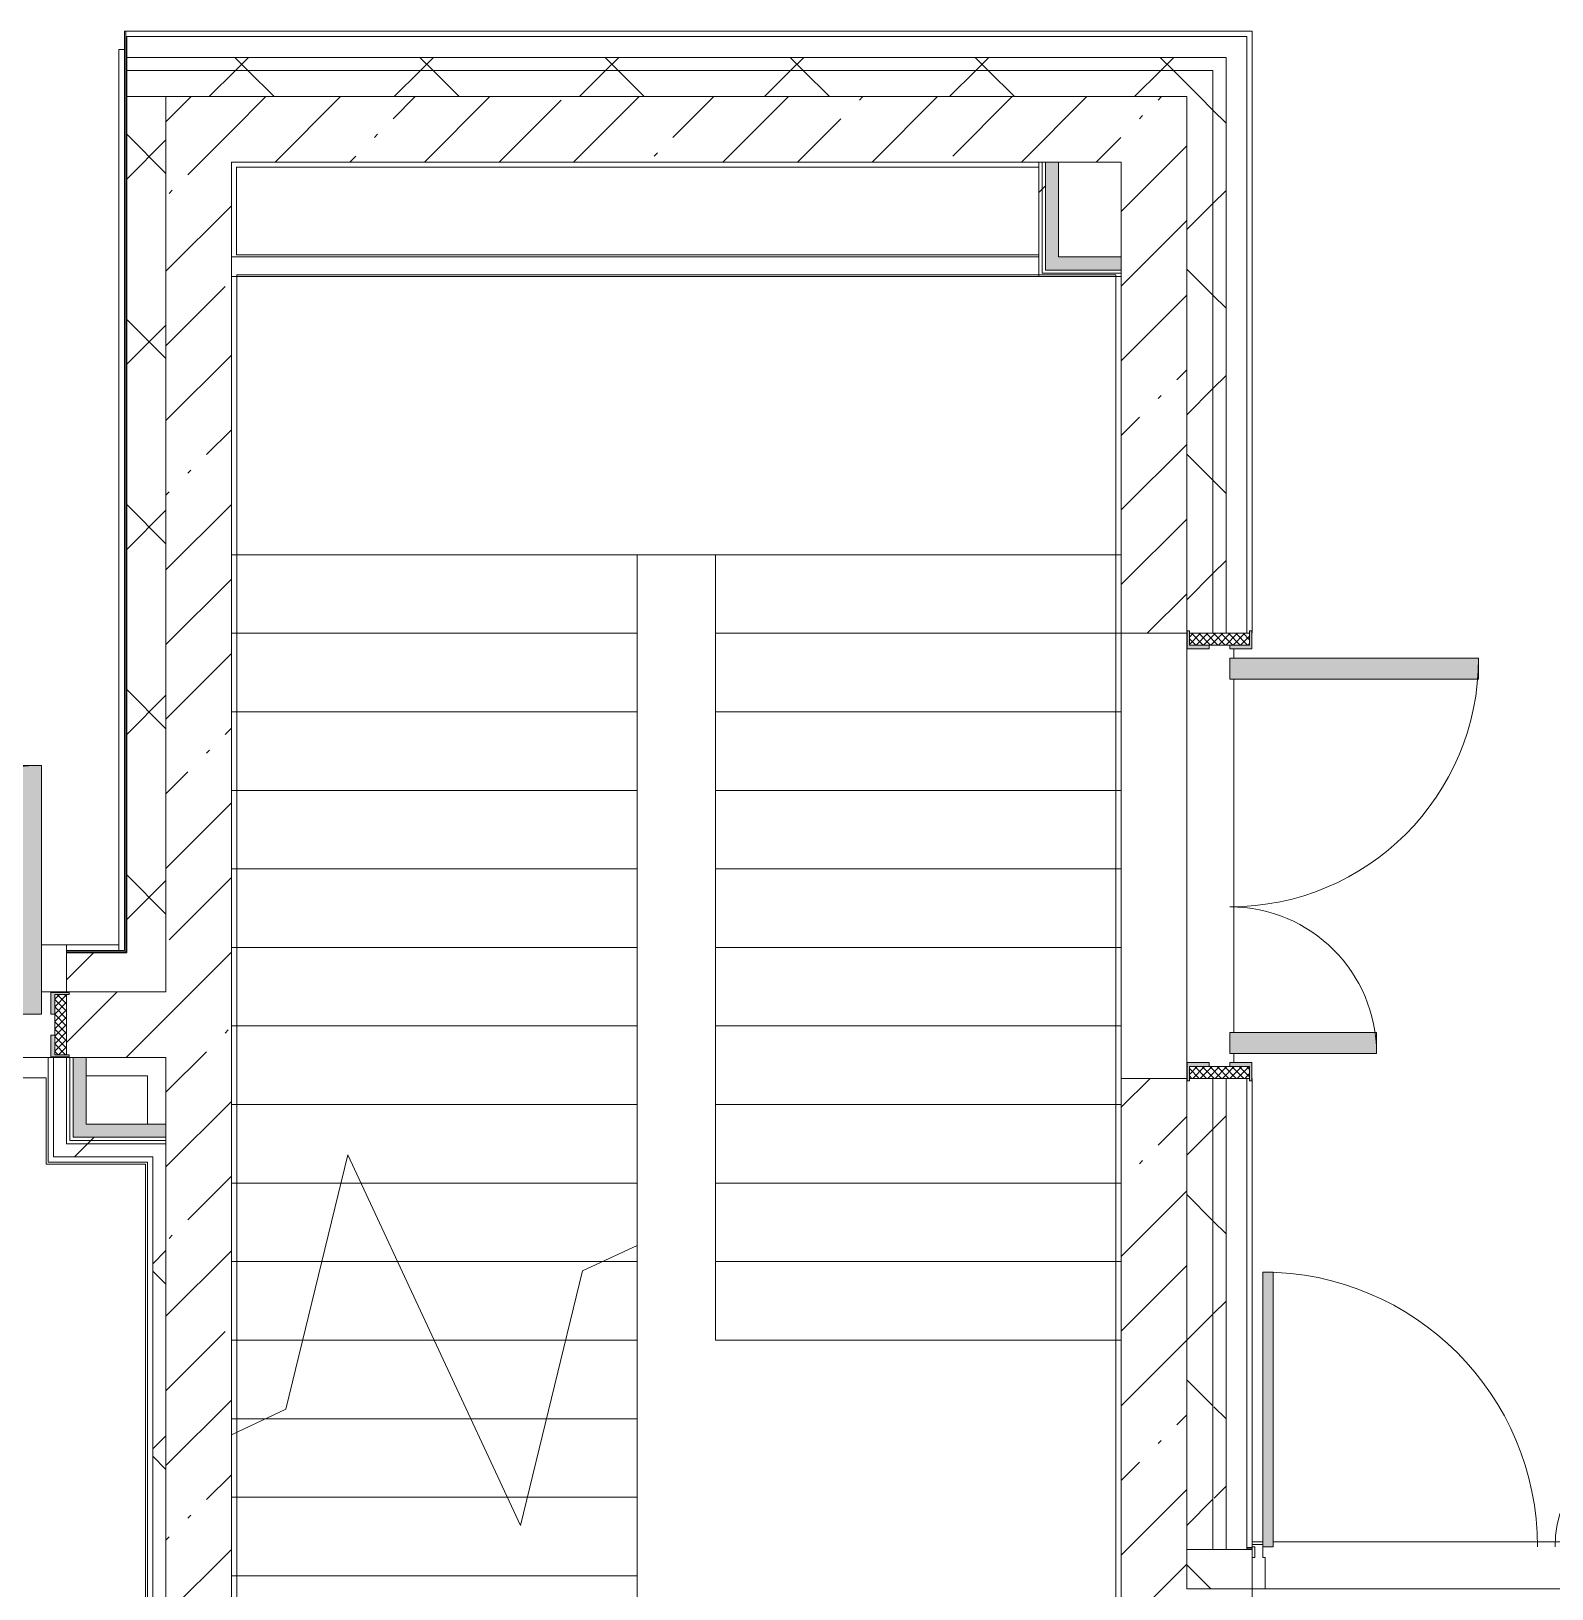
# Model space of a CAD drawing. Header units: millimetres. Extents: x -4029 to 232974, y -8553 to 104777.
# Drawn here: x 159731 to 165541, y 21400 to 27350 of the extents above; entities that cross this region are included whole.
import ezdxf

# ---------------------------------------------------------------- set-up
doc = ezdxf.new("R2010")
doc.units = ezdxf.units.MM
for name, color, linetype, lineweight in [('A-AREA-BNDY-1', 7, 'Continuous', 5), ('A-GLAZ-CWMG-2', 7, 'Continuous', 5), ('A-WALL', 7, 'Continuous', 9), ('A-WALL-4', 7, 'Continuous', 5), ('I-WALL-6', 7, 'Continuous', 5), ('S-STRS-2', 7, 'Continuous', 5), ('S-STRS-MBND-2', 7, 'Continuous', 5)]:
    doc.layers.add(name, color=color, linetype=linetype, lineweight=lineweight)
for name, color, linetype, lineweight, true_color in [('A-DOOR-3', 7, 'Continuous', 5, 0xaaaaaa), ('A-DOOR-4', 7, 'Continuous', 5, 0xe2e2e2), ('A-DOOR-FRAM-4', 7, 'Continuous', 5, 0xaaaaaa), ('A-FLOR-2', 7, 'Continuous', 5, 0xaaaaaa), ('I-WALL-5', 7, 'Continuous', 9, 0xe7e7e7)]:
    doc.layers.add(name, color=color, linetype=linetype, lineweight=lineweight, true_color=true_color)
pattern_1 = [(45, (71086.4, 0), (-285.1231, 285.1231), []), (45, (71371.53, 0), (-285.1231, 285.1231), [504.031, -100.806, 16.764, -84.042])]
pattern_2 = [(45, (71086.4, 0), (-353.5534, 353.5534), []), (135, (71086.4, 0), (-353.5534, -353.5534), [])]
pattern_3 = [(135, (1471.41, 189.685), (-14.14214, -14.14214), []), (225, (1471.41, 189.685), (14.14214, -14.14214), [])]
pattern_4 = [(45, (-651.384, 189.685), (-14.1421, 14.1421), []), (135, (-651.384, 189.685), (-14.1421, -14.1421), [])]
pattern_5 = [(45, (71086.4, 0), (-530.33, 530.33), []), (135, (71086.4, 0), (-530.33, -530.33), [])]

# ---------------------------------------------------------------- blocks, each defined once
blk = doc.blocks.new('110_Дверь_СКБ_2Ст_Внутренняя - ДН-7д_л__ ДОО_Дв_1450x2100h_Загрузочная_ Помещение холодильных камер-21737406-1_2_1_птичка')
at = {"layer": 'A-DOOR-3'}
h = blk.add_hatch(dxfattribs=at)
h.set_pattern_fill('FP_143', color=256, style=0, pattern_type=2)
h.set_pattern_definition(pattern_3)
h.paths.add_polyline_path([(862.5, -115), (862.5, 115), (817.5, 115), (817.5, -115)])
at = {"layer": 'A-DOOR-4'}
for points in [[(687.5, 40), (767.5, 40), (767.5, 990), (687.5, 990), (687.5, 92.1)], [(-742.5, 40), (-662.5, 40), (-662.5, 600), (-742.5, 600), (-742.5, 125)]]:
    blk.add_hatch(color=256, dxfattribs=at).paths.add_polyline_path(points)
h = blk.add_hatch(color=256, dxfattribs=at)
h.paths.add_polyline_path([(817.5, 40), (817.5, 115), (872.5, 115), (872.5, 123), (802.5, 123), (802.5, 40), (814.2, 40)])
h.paths.add_polyline_path([(-777.5, 40), (-777.5, 123), (-847.5, 123), (-844.3, 115), (-792.5, 115), (-792.5, 40)])
h = blk.add_hatch(color=256, dxfattribs=at)
h.paths.add_polyline_path([(872.5, -123), (872.5, -115), (817.5, -115), (812.5, -40), (802.5, -40), (802.5, -123), (862.5, -123)])
h.paths.add_polyline_path([(-847.5, -123), (-777.5, -123), (-777.5, -40), (-792.5, -40), (-792.5, -115), (-847.5, -115), (-847.5, -121)])
at = {"layer": 'A-DOOR-FRAM-4'}
h = blk.add_hatch(dxfattribs=at)
h.set_pattern_fill('FP_144', color=256, style=0, pattern_type=2)
h.set_pattern_definition(pattern_4)
h.paths.add_polyline_path([(-792.5, -115), (-792.5, 115), (-837.5, 115), (-837.5, -115)])
at = {"layer": 'A-DOOR-3'}
for p, q in [((767.5, 990), (687.5, 990)), ((687.5, 990), (687.5, 40)), ((767.5, 40), (767.5, 990)), ((-742.5, 600), (-742.5, 40)), ((-662.5, 600), (-742.5, 600)), ((-662.5, 40), (-662.5, 600)), ((-777.5, 123), (-847.5, 123)), ((-847.5, 123), (-847.5, 115)), ((-777.5, 40), (-777.5, 123)), ((872.5, 123), (802.5, 123)), ((802.5, 123), (802.5, 40)), ((872.5, 115), (872.5, 123)), ((-847.5, 115), (-792.5, 115)), ((-792.5, 115), (-792.5, 40)), ((817.5, 40), (817.5, 115)), ((817.5, 115), (872.5, 115)), ((-792.5, 40), (-777.5, 40)), ((-742.5, 40), (-662.5, 40)), ((687.5, 40), (767.5, 40)), ((802.5, 40), (817.5, 40)), ((-777.5, -40), (-792.5, -40)), ((-792.5, -40), (-792.5, -115)), ((-777.5, -123), (-777.5, -40)), ((817.5, -40), (802.5, -40)), ((802.5, -40), (802.5, -123)), ((817.5, -115), (817.5, -40)), ((-847.5, -115), (-847.5, -123)), ((-792.5, -115), (-847.5, -115)), ((872.5, -115), (817.5, -115)), ((872.5, -123), (872.5, -115)), ((-847.5, -123), (-777.5, -123)), ((802.5, -123), (872.5, -123))]:
    blk.add_line(p, q, dxfattribs=at)
for centre, radius, start, end in [((767.5, 40), 950, 90, 180), ((-742.5, 40), 560, 0, 90)]:
    blk.add_arc(centre, radius, start, end, dxfattribs=at)
at = {"layer": 'A-DOOR-FRAM-4'}
for p, q in [((-792.5, 115), (-837.5, 115)), ((-837.5, 115), (-837.5, -115)), ((-792.5, -115), (-792.5, 115)), ((862.5, 115), (817.5, 115)), ((817.5, 115), (817.5, -115)), ((862.5, -115), (862.5, 115)), ((-837.5, -115), (-792.5, -115)), ((817.5, -115), (862.5, -115))]:
    blk.add_line(p, q, dxfattribs=at)
blk = doc.blocks.new('110_Дверь_СКБ_2Ст_Внутренняя - ДН-4д_ ДОО_Дв_1450x2100h_Лестничная клетка-23615437-1_2_1_птичка')
at = {"layer": 'A-DOOR-3'}
h = blk.add_hatch(dxfattribs=at)
h.set_pattern_fill('FP_143', color=256, style=0, pattern_type=2)
h.set_pattern_definition(pattern_3)
h.paths.add_polyline_path([(862.5, 25), (862.5, 115), (817.5, 115), (817.5, -115), (862.5, -115), (862.5, -15)])
at = {"layer": 'A-DOOR-4'}
for points in [[(-662.5, 266.1), (-662.5, 990), (-742.5, 990), (-742.5, 40), (-662.5, 40), (-662.5, 105)], [(767.5, 266.1), (767.5, 600), (687.5, 600), (687.5, 40), (767.5, 40), (767.5, 109.2)]]:
    blk.add_hatch(color=256, dxfattribs=at).paths.add_polyline_path(points)
h = blk.add_hatch(color=256, dxfattribs=at)
h.paths.add_polyline_path([(872.5, 115), (872.5, 123), (802.5, 123), (802.5, 40), (817.5, 40), (817.5, 115), (862.5, 115)])
h.paths.add_polyline_path([(-777.5, 40), (-777.5, 123), (-847.5, 123), (-847.5, 115), (-792.5, 115), (-792.5, 40)])
h = blk.add_hatch(color=256, dxfattribs=at)
h.paths.add_polyline_path([(872.5, -115), (817.5, -115), (817.5, -40), (802.5, -40), (802.5, -123), (872.5, -123)])
h.paths.add_polyline_path([(-777.5, -83.5), (-777.5, -40), (-792.5, -40), (-792.5, -115), (-847.5, -115), (-847.5, -123), (-777.5, -123), (-777.5, -115)])
at = {"layer": 'A-DOOR-FRAM-4'}
h = blk.add_hatch(dxfattribs=at)
h.set_pattern_fill('FP_144', color=256, style=0, pattern_type=2)
h.set_pattern_definition(pattern_4)
h.paths.add_polyline_path([(-792.5, -115), (-792.5, 115), (-837.5, 115), (-837.5, -115)])
at = {"layer": 'A-DOOR-3'}
for p, q in [((-742.5, 990), (-742.5, 40)), ((-662.5, 990), (-742.5, 990)), ((-662.5, 40), (-662.5, 990)), ((767.5, 600), (687.5, 600)), ((687.5, 600), (687.5, 40)), ((767.5, 40), (767.5, 600)), ((-777.5, 123), (-847.5, 123)), ((-847.5, 123), (-847.5, 115)), ((-777.5, 40), (-777.5, 123)), ((872.5, 123), (802.5, 123)), ((802.5, 123), (802.5, 40)), ((872.5, 115), (872.5, 123)), ((-847.5, 115), (-792.5, 115)), ((-792.5, 115), (-792.5, 40)), ((817.5, 40), (817.5, 115)), ((817.5, 115), (872.5, 115)), ((-792.5, 40), (-777.5, 40)), ((-742.5, 40), (-662.5, 40)), ((687.5, 40), (767.5, 40)), ((802.5, 40), (817.5, 40)), ((-777.5, -40), (-792.5, -40)), ((-792.5, -40), (-792.5, -115)), ((-777.5, -123), (-777.5, -40)), ((817.5, -40), (802.5, -40)), ((802.5, -40), (802.5, -123)), ((817.5, -115), (817.5, -40)), ((-847.5, -115), (-847.5, -123)), ((-792.5, -115), (-847.5, -115)), ((872.5, -115), (817.5, -115)), ((872.5, -123), (872.5, -115)), ((-847.5, -123), (-777.5, -123)), ((802.5, -123), (872.5, -123))]:
    blk.add_line(p, q, dxfattribs=at)
for centre, radius, start, end in [((-742.5, 40), 950, 0, 90), ((767.5, 40), 560, 90, 180)]:
    blk.add_arc(centre, radius, start, end, dxfattribs=at)
at = {"layer": 'A-DOOR-FRAM-4'}
for p, q in [((-792.5, 115), (-837.5, 115)), ((-837.5, 115), (-837.5, -115)), ((-792.5, -115), (-792.5, 115)), ((862.5, 115), (817.5, 115)), ((817.5, 115), (817.5, -115)), ((862.5, -115), (862.5, 115)), ((-837.5, -115), (-792.5, -115)), ((817.5, -115), (862.5, -115))]:
    blk.add_line(p, q, dxfattribs=at)
blk = doc.blocks.new('DRS_ДПУ_распашная__2Ст_Прямоугольная1 - ВН-4_ Нр_ДО_1500х2200 глухая-26741401-1_2_1_птичка')
at = {"layer": 'A-DOOR-4'}
for points in [[(-770, 0), (-730, 0), (-730, 1050), (-770, 1050), (-770, 20)], [(770, 0), (770, 423.1), (730, 423.1), (730, 0)]]:
    blk.add_hatch(color=256, dxfattribs=at).paths.add_polyline_path(points)
at = {"layer": 'A-DOOR-3'}
for p, q in [((-770, 1050), (-770, 0)), ((-730, 1050), (-770, 1050)), ((-730, 0), (-730, 1050)), ((770, 423.1), (730, 423.1)), ((730, 423.1), (730, 0)), ((770, 0), (770, 423.1)), ((-770, 0), (-730, 0)), ((730, 0), (770, 0))]:
    blk.add_line(p, q, dxfattribs=at)
for centre, radius, start, end in [((-770, 0), 1050, 360, 90), ((770, 0), 423.1, 90, 180)]:
    blk.add_arc(centre, radius, start, end, dxfattribs=at)
blk = doc.blocks.new('Прямоугольный импост - Импост структурный с накладкой - 170мм-22855280-1_2_1_птичка')
at = {"layer": 'A-GLAZ-CWMG-2'}
for p, q in [((0, 160), (-50, 160)), ((-50, 160), (-50, 40)), ((0, 40), (0, 160)), ((-50, 40), (-40, 40)), ((-40, 40), (-40, 0)), ((-10, 0), (-10, 40)), ((-10, 40), (0, 40)), ((0, 0), (-10, 0)), ((0, -10), (0, 0)), ((-40, -10), (0, -10))]:
    blk.add_line(p, q, dxfattribs=at)
blk = doc.blocks.new('Зашивка приборов отопления4 - Зашивка приборов отопления-33272095-1_2_1_птичка')
at = {"layer": 'A-WALL-4'}
for p, q in [((121445, 18487.5), (124530, 18487.5)), ((124530, 18487.5), (121445, 18487.5)), ((121445, 18412.5), (124530, 18412.5))]:
    blk.add_line(p, q, dxfattribs=at)

msp = doc.modelspace()

# ---------------------------------------------------------------- hatches: boundary and pattern name
at = {"layer": 'A-WALL-4'}
h = msp.add_hatch(dxfattribs=at)
h.set_pattern_fill('FP_135', color=256, style=0, pattern_type=2)
h.set_pattern_definition(pattern_2)
h.paths.add_polyline_path([(164256.4063, 27199.9999), (164296.4063, 27199.9999), (164296.4063, 27249.9999), (160096.4063, 27249.9999), (160096.4063, 27199.9999), (164246.4063, 27199.9999)])
h = msp.add_hatch(dxfattribs=at)
h.set_pattern_fill('FP_135', color=256, style=0, pattern_type=2)
h.set_pattern_definition(pattern_2)
h.paths.add_polyline_path([(160096.4063, 27099.9999), (164246.4063, 27099.9999), (164246.4063, 27199.9999), (160096.4063, 27199.9999)])
h = msp.add_hatch(dxfattribs=at)
h.set_pattern_fill('FP_135', color=256, style=0, pattern_type=2)
h.set_pattern_definition(pattern_2)
h.paths.add_polyline_path([(164255.6191, 21550), (164296.4063, 21550), (164296.4063, 23350.0001), (164246.4063, 23350.0001), (164251.0454, 21550)])
h.paths.add_polyline_path([(164246.4063, 25050.0001), (164296.4063, 25050.0001), (164296.4063, 27199.9999), (164246.4063, 27199.9999), (164246.4063, 25481.2596)])
h = msp.add_hatch(dxfattribs=at)
h.set_pattern_fill('FP_135', color=256, style=0, pattern_type=2)
h.set_pattern_definition(pattern_2)
h.paths.add_polyline_path([(160218.7872, 23679.9999), (160246.4063, 23679.9999), (160246.4063, 27099.9999), (160096.4063, 27099.9999), (160096.4063, 23679.9999)])
h = msp.add_hatch(dxfattribs=at)
h.set_pattern_fill('FP_135', color=256, style=0, pattern_type=2)
h.set_pattern_definition(pattern_2)
h.paths.add_polyline_path([(164146.4063, 21550), (164246.4063, 21550), (164246.4063, 23350.0001), (164156.4063, 23350.0001), (164156.4063, 23340.0001), (164148.4063, 23340.0001), (164146.4063, 21553)])
h.paths.add_polyline_path([(164180.4063, 25050.0001), (164246.4063, 25050.0001), (164246.4063, 27099.9999), (164146.4063, 27099.9999), (164148.4063, 25060.0001), (164156.4063, 25060.0001), (164156.4063, 25050.0001)])
h = msp.add_hatch(dxfattribs=at)
h.set_pattern_fill('FP_135', color=256, style=0, pattern_type=2)
h.set_pattern_definition(pattern_2)
h.paths.add_polyline_path([(156466.4063, 23679.9999), (156466.4063, 23829.9999), (156206.4062, 23829.9999), (156206.4062, 23679.9999), (156214.4062, 23679.9999)])
h.paths.add_polyline_path([(157616.4063, 23679.9999), (158166.4063, 23679.9999), (158166.4063, 23829.9999), (157616.4063, 23829.9999), (157616.4063, 23720.8088)])
h.paths.add_polyline_path([(160096.4063, 23679.9999), (160093.4063, 23829.9999), (159866.4063, 23829.9999), (159866.4063, 23679.9999), (160088.4063, 23679.9999)])
h = msp.add_hatch(dxfattribs=at)
h.set_pattern_fill('FP_135', color=256, style=0, pattern_type=2)
h.set_pattern_definition(pattern_2)
h.paths.add_polyline_path([(171666.4063, 21400), (172236.4063, 21400), (172236.4063, 21550), (167696.4063, 21550), (167696.4063, 21400), (170830.028, 21400)])
h.paths.add_polyline_path([(175736.4063, 21400), (175736.4063, 21550), (174536.4063, 21550), (174536.4063, 21400), (175025.0597, 21400)])
h.paths.add_polyline_path([(164146.4063, 21400), (164396.4063, 21400), (164392.862, 21550), (164146.4063, 21550)])
h.paths.add_polyline_path([(177936.4063, 21400), (177936.4063, 21550), (176636.4063, 21550), (176636.4063, 21400), (177136.4063, 21400)])
h.paths.add_polyline_path([(181436.4063, 21400), (181889.5611, 21400), (181781.0504, 21550), (181036.406, 21550), (181036.406, 21400), (181317.6073, 21400)])
h.paths.add_polyline_path([(178836.4063, 21400), (180136.406, 21400), (180136.406, 21550), (178836.4063, 21550), (178836.4063, 21540.1279)])
h.paths.add_polyline_path([(182136.4063, 21400), (182321.5402, 21400), (182213.0295, 21550), (182027.8956, 21550), (182056.8318, 21510)])
at = {"layer": 'I-WALL-5'}
for points in [[(163606.4063, 26437.4999), (163656.4063, 26437.4999), (163656.4063, 26849.9999), (163606.4063, 26849.9999), (163606.4063, 26487.4999)], [(163656.4063, 26437.4999), (163896.4063, 26437.4999), (163896.4063, 26487.4999), (163656.4063, 26487.4999)], [(159891.4063, 23124.9999), (159941.4063, 23124.9999), (159941.4063, 23429.9999), (159891.4063, 23429.9999), (159891.4063, 23133.9918)], [(160117.0093, 23124.9999), (160246.4063, 23124.9999), (160246.4063, 23174.9999), (159941.4063, 23174.9999), (159941.4063, 23124.9999), (159959.4719, 23124.9999)]]:
    msp.add_hatch(color=256, dxfattribs=at).paths.add_polyline_path(points)
at = {"layer": 'I-WALL-6'}
h = msp.add_hatch(dxfattribs=at)
h.set_pattern_fill('FP_116', color=256, style=0, pattern_type=2)
h.set_pattern_definition(pattern_1)
h.paths.add_polyline_path([(160496.4063, 17270), (160496.4063, 27099.9999), (160246.4063, 27099.9999), (160246.4063, 17270), (160342.4486, 17270)])
h = msp.add_hatch(dxfattribs=at)
h.set_pattern_fill('FP_116', color=256, style=0, pattern_type=2)
h.set_pattern_definition(pattern_1)
h.paths.add_polyline_path([(163861.3185, 26849.9999), (163896.4063, 26849.9999), (163896.4063, 27099.9999), (160496.4063, 27099.9999), (160496.4063, 26849.9999), (163581.4063, 26849.9999)])
h = msp.add_hatch(dxfattribs=at)
h.set_pattern_fill('FP_116', color=256, style=0, pattern_type=2)
h.set_pattern_definition(pattern_1)
h.paths.add_polyline_path([(164116.4063, 21150), (164146.4063, 21150), (164146.4063, 23350.0001), (163896.4063, 23350.0001), (163896.4063, 21150)])
h.paths.add_polyline_path([(164146.4063, 25050.0001), (164146.4063, 27099.9999), (163896.4063, 27099.9999), (163896.4063, 25050.0001)])
h = msp.add_hatch(dxfattribs=at)
h.set_pattern_fill('FP_213', color=256, style=0, pattern_type=2)
h.set_pattern_definition(pattern_5)
h.paths.add_polyline_path([(163581.4063, 26412.4999), (163593.9063, 26412.4999), (163593.9063, 26849.9999), (163581.4063, 26849.9999), (163581.4063, 26424.9999)])
h = msp.add_hatch(dxfattribs=at)
h.set_pattern_fill('FP_213', color=256, style=0, pattern_type=2)
h.set_pattern_definition(pattern_5)
h.paths.add_polyline_path([(163593.9063, 26424.9999), (163606.4063, 26424.9999), (163606.4063, 26849.9999), (163593.9063, 26849.9999), (163593.9063, 26437.4999)])
h = msp.add_hatch(dxfattribs=at)
h.set_pattern_fill('FP_116', color=256, style=0, pattern_type=2)
h.set_pattern_definition(pattern_1)
h.paths.add_polyline_path([(160246.4063, 23429.9999), (160246.4063, 23679.9999), (159876.4063, 23677.9999), (159876.4063, 23669.9999), (159866.4063, 23669.9999), (159866.4063, 23439.9999), (159876.4063, 23439.9999), (159876.4063, 23431.9999), (160117.1566, 23429.9999)])
h.paths.add_polyline_path([(156086.4063, 23429.9999), (156436.4063, 23431.9999), (156436.4063, 23439.9999), (156466.4063, 23439.9999), (156466.4063, 23669.9999), (156436.4063, 23669.9999), (156436.4063, 23677.9999), (156086.4063, 23679.9999)])
h.paths.add_polyline_path([(157616.4063, 23429.9999), (158156.4063, 23433.9789), (158156.4063, 23439.9999), (158166.4063, 23439.9999), (158162.4063, 23669.9999), (158156.4063, 23670.7406), (158156.4063, 23677.9999), (157646.4063, 23677.9999), (157646.4063, 23669.9999), (157616.4063, 23669.9999), (157616.4063, 23439.9999), (157646.4063, 23439.9999), (157646.4063, 23431.9999), (157616.4063, 23431.9999)])
h = msp.add_hatch(dxfattribs=at)
h.set_pattern_fill('FP_135', color=256, style=0, pattern_type=2)
h.set_pattern_definition(pattern_2)
h.paths.add_polyline_path([(159920.697, 23049.9999), (160196.4063, 23051.2902), (160196.4063, 23099.9999), (159866.4063, 23099.9999), (159866.4063, 23049.9999), (159890.4915, 23049.9999)])
h = msp.add_hatch(dxfattribs=at)
h.set_pattern_fill('FP_213', color=256, style=0, pattern_type=2)
h.set_pattern_definition(pattern_5)
h.paths.add_polyline_path([(160117.0093, 23099.9999), (160246.4063, 23104.628), (160246.4063, 23112.4999), (159878.9063, 23112.4999), (159878.9063, 23099.9999), (160052.3108, 23099.9999)])
h = msp.add_hatch(dxfattribs=at)
h.set_pattern_fill('FP_213', color=256, style=0, pattern_type=2)
h.set_pattern_definition(pattern_5)
h.paths.add_polyline_path([(160102.1601, 23112.4999), (160246.4063, 23112.4999), (160246.4063, 23124.9999), (159891.4063, 23124.9999), (159891.4063, 23112.4999), (160084.6601, 23112.4999)])
h = msp.add_hatch(dxfattribs=at)
h.set_pattern_fill('FP_135', color=256, style=0, pattern_type=2)
h.set_pattern_definition(pattern_2)
h.paths.add_polyline_path([(160196.4063, 19349.9999), (160246.4063, 19351.1736), (160246.4063, 23099.9999), (160196.4063, 23099.9999), (160196.4063, 19369.9999)])

# ---------------------------------------------------------------- linework, layer by layer
at = {"layer": 'A-AREA-BNDY-1', "flags": 128}
for points in [[(160517.4063, 21330.4101), (160516.4063, 21330.4101), (160516.4063, 21274.9593), (160517.4063, 21274.9593), (160517.4063, 17872), (163875.4063, 17872), (163875.4063, 26418.9999), (163465.8967, 26418.9999), (160517.4063, 26418.9999)], [(158074.4063, 19377.9999), (160168.4063, 19377.9999), (160168.4063, 23021.9999), (159788.4063, 23021.9999), (159788.4063, 23351.9999), (158074.4063, 23351.9999)]]:
    msp.add_lwpolyline(points, close=True, dxfattribs=at)
at = {"layer": 'A-FLOR-2'}
for p, q in [((163581.4063, 26829.9999), (160516.4063, 26829.9999)), ((160516.4063, 26829.9999), (160516.4063, 26494.9999)), ((160516.4063, 26494.9999), (163581.4063, 26494.9999)), ((160176.4063, 23359.9999), (159941.4063, 23359.9999)), ((160176.4063, 23174.9999), (160176.4063, 23359.9999))]:
    msp.add_line(p, q, dxfattribs=at)
at = {"layer": 'A-WALL'}
for p, q in [((160093.4063, 27349.9999), (160093.4063, 23832.9999)), ((164376.4063, 27329.9999), (160093.4063, 27329.9999)), ((160096.4063, 27329.9999), (160096.4063, 23829.9999)), ((164376.4063, 25050.0001), (164376.4063, 27329.9999)), ((164296.4063, 27249.9999), (160096.4063, 27249.9999)), ((164246.4063, 27199.9999), (160096.4063, 27199.9999)), ((164246.4063, 25050.0001), (164246.4063, 27199.9999)), ((164296.4063, 25050.0001), (164296.4063, 27249.9999)), ((160246.4063, 27099.9999), (160096.4063, 27099.9999)), ((164146.4063, 25050.0001), (164146.4063, 27099.9999)), ((163593.9063, 26424.9999), (163593.9063, 26849.9999)), ((163606.4063, 26437.4999), (163606.4063, 26849.9999)), ((163896.4063, 26412.4999), (163896.4063, 26487.4999)), ((163896.4063, 26424.9999), (163593.9063, 26424.9999)), ((163896.4063, 26437.4999), (163606.4063, 26437.4999)), ((159866.4063, 23832.9999), (160093.4063, 23832.9999)), ((159866.4063, 23829.9999), (160096.4063, 23829.9999)), ((159866.4063, 23679.9999), (160096.4063, 23679.9999)), ((159816.4063, 23429.9999), (159816.4063, 23049.9999)), ((159866.4063, 23429.9999), (159941.4063, 23429.9999)), ((159878.9063, 23112.4999), (159878.9063, 23429.9999)), ((159891.4063, 23124.9999), (159891.4063, 23429.9999)), ((164146.4063, 23350.0001), (164146.4063, 21400)), ((164246.4063, 21550), (164246.4063, 23350.0001)), ((164296.4063, 21550), (164296.4063, 23350.0001)), ((164376.4063, 21550), (164376.4063, 23350.0001)), ((160246.4063, 19369.9999), (160246.4063, 23174.9999)), ((160246.4063, 23112.4999), (159878.9063, 23112.4999)), ((160246.4063, 23099.9999), (159878.9063, 23099.9999)), ((160246.4063, 23124.9999), (159891.4063, 23124.9999)), ((159816.4063, 23049.9999), (160196.4063, 23049.9999)), ((160196.4063, 23049.9999), (160196.4063, 19349.9999)), ((164396.4063, 21550), (164146.4063, 21550)), ((164376.4063, 21558), (164396.4063, 21558)), ((164396.4063, 21553), (164376.4063, 21553)), ((164146.4063, 21400), (164396.4063, 21400))]:
    msp.add_line(p, q, dxfattribs=at)
at = {"layer": 'A-WALL-4'}
for p, q in [((160088.4063, 27349.9999), (160088.4063, 23837.9999)), ((164396.4063, 27349.9999), (160088.4063, 27349.9999)), ((164396.4063, 25050.0001), (164396.4063, 27349.9999)), ((160066.4063, 23837.9999), (160066.4063, 27279.9999)), ((160088.4063, 27279.9999), (160066.4063, 27279.9999)), ((160246.4063, 23679.9999), (160246.4063, 27099.9999)), ((160246.4063, 27099.9999), (164146.4063, 27099.9999)), ((164326.4063, 24990.0001), (164326.4063, 24955.0001)), ((164326.4063, 24875.0001), (164326.4063, 23525.0001)), ((159771.4063, 23859.9999), (160066.4063, 23859.9999)), ((159866.4063, 23859.9999), (159866.4063, 23679.9999)), ((160088.4063, 23837.9999), (159866.4063, 23837.9999)), ((164326.4063, 23445.0001), (164326.4063, 23410.0001)), ((164396.4063, 21400), (164396.4063, 23350.0001)), ((164396.4063, 21580), (164436.4063, 21580)), ((164476.4063, 21580), (165936.4063, 21580))]:
    msp.add_line(p, q, dxfattribs=at)
at = {"layer": 'I-WALL-6'}
for p, q in [((160496.4063, 17850), (160496.4063, 26849.9999)), ((160496.4063, 26849.9999), (163896.4063, 26849.9999)), ((163581.4063, 26849.9999), (163581.4063, 26412.4999)), ((163656.4063, 26487.4999), (163656.4063, 26849.9999)), ((163896.4063, 26849.9999), (163896.4063, 26487.4999)), ((163896.4063, 26487.4999), (163656.4063, 26487.4999)), ((163581.4063, 26412.4999), (163896.4063, 26412.4999)), ((163896.4063, 26412.4999), (163896.4063, 17850)), ((163896.4063, 25050.0001), (164146.4063, 25050.0001)), ((164146.4063, 25050.0001), (164146.4063, 23350.0001)), ((159771.4063, 23679.9999), (159866.4063, 23679.9999)), ((160246.4063, 23679.9999), (160096.4063, 23679.9999)), ((159866.4063, 23429.9999), (158166.4063, 23429.9999)), ((159796.4063, 23429.9999), (159796.4063, 23029.9999)), ((159866.4063, 23429.9999), (159866.4063, 23099.9999)), ((159941.4063, 23429.9999), (160246.4063, 23429.9999)), ((159941.4063, 23174.9999), (159941.4063, 23429.9999)), ((160246.4063, 23429.9999), (160246.4063, 23174.9999)), ((164146.4063, 23350.0001), (163896.4063, 23350.0001)), ((160246.4063, 23174.9999), (159941.4063, 23174.9999)), ((159878.9063, 23099.9999), (159866.4063, 23099.9999)), ((159796.4063, 23029.9999), (160176.4063, 23029.9999)), ((160176.4063, 23029.9999), (160176.4063, 19369.9999)), ((164396.4063, 21150), (164396.4063, 21400)), ((164446.4063, 21400), (165966.4063, 21400))]:
    msp.add_line(p, q, dxfattribs=at)
at = {"layer": 'S-STRS-2'}
for p, q in [((160914.9756, 22949.9999), (160991.6217, 22949.9999)), ((160914.9756, 22949.9999), (160991.6217, 22949.9999)), ((162046.4063, 22649.9999), (162046.4063, 22711.3883)), ((160842.0664, 22649.9999), (161131.514, 22649.9999)), ((160842.0664, 22649.9999), (161131.514, 22649.9999)), ((161914.7583, 22649.9999), (162046.4063, 22649.9999)), ((161914.7583, 22649.9999), (162046.4063, 22649.9999)), ((162046.4063, 22349.9999), (162046.4063, 22649.9999)), ((160769.1572, 22349.9999), (161271.4063, 22349.9999)), ((160769.1572, 22349.9999), (161271.4063, 22349.9999)), ((161773.6554, 22349.9999), (162046.4063, 22349.9999)), ((161773.6554, 22349.9999), (162046.4063, 22349.9999)), ((162046.4063, 22049.9999), (162046.4063, 22349.9999)), ((160628.0542, 22049.9999), (161411.2986, 22049.9999)), ((160628.0542, 22049.9999), (161411.2986, 22049.9999)), ((161700.7462, 22049.9999), (162046.4063, 22049.9999)), ((161700.7462, 22049.9999), (162046.4063, 22049.9999)), ((162046.4063, 21749.9999), (162046.4063, 22049.9999)), ((160496.4063, 21749.9999), (161551.1909, 21749.9999)), ((160496.4063, 21749.9999), (161551.1909, 21749.9999)), ((161627.837, 21749.9999), (162046.4063, 21749.9999)), ((161627.837, 21749.9999), (162046.4063, 21749.9999)), ((162046.4063, 21449.9999), (162046.4063, 21749.9999)), ((160496.4063, 21449.9999), (162046.4063, 21449.9999)), ((160496.4063, 21449.9999), (162046.4063, 21449.9999)), ((162046.4063, 21149.9999), (162046.4063, 21449.9999))]:
    msp.add_line(p, q, dxfattribs=at)
at = {"layer": 'S-STRS-MBND-2'}
for p, q in [((160496.4063, 26849.9999), (160496.4063, 25349.9999)), ((163896.4063, 26849.9999), (160496.4063, 26849.9999)), ((163896.4063, 25349.9999), (163896.4063, 26849.9999)), ((160496.4063, 25349.9999), (162046.4063, 25349.9999)), ((160496.4063, 22649.9999), (160496.4063, 25349.9999)), ((160496.4063, 25349.9999), (162046.4063, 25349.9999)), ((162046.4063, 25349.9999), (162346.4063, 25349.9999)), ((162046.4063, 22711.3883), (162046.4063, 25349.9999)), ((163896.4063, 25349.9999), (162346.4063, 25349.9999)), ((162346.4063, 25349.9999), (162346.4063, 22349.9999)), ((163896.4063, 25349.9999), (162346.4063, 25349.9999)), ((163896.4063, 25349.9999), (163896.4063, 22349.9999)), ((160496.4063, 25049.9999), (162046.4063, 25049.9999)), ((160496.4063, 25049.9999), (162046.4063, 25049.9999)), ((163896.4063, 25049.9999), (162346.4063, 25049.9999)), ((163896.4063, 25049.9999), (162346.4063, 25049.9999)), ((160496.4063, 24749.9999), (162046.4063, 24749.9999)), ((160496.4063, 24749.9999), (162046.4063, 24749.9999)), ((163896.4063, 24749.9999), (162346.4063, 24749.9999)), ((163896.4063, 24749.9999), (162346.4063, 24749.9999)), ((160496.4063, 24449.9999), (162046.4063, 24449.9999)), ((160496.4063, 24449.9999), (162046.4063, 24449.9999)), ((163896.4063, 24449.9999), (162346.4063, 24449.9999)), ((163896.4063, 24449.9999), (162346.4063, 24449.9999)), ((160496.4063, 24149.9999), (162046.4063, 24149.9999)), ((160496.4063, 24149.9999), (162046.4063, 24149.9999)), ((163896.4063, 24149.9999), (162346.4063, 24149.9999)), ((163896.4063, 24149.9999), (162346.4063, 24149.9999)), ((160496.4063, 23849.9999), (162046.4063, 23849.9999)), ((160496.4063, 23849.9999), (162046.4063, 23849.9999)), ((163896.4063, 23849.9999), (162346.4063, 23849.9999)), ((163896.4063, 23849.9999), (162346.4063, 23849.9999)), ((160496.4063, 23549.9999), (162046.4063, 23549.9999)), ((160496.4063, 23549.9999), (162046.4063, 23549.9999)), ((163896.4063, 23549.9999), (162346.4063, 23549.9999)), ((163896.4063, 23549.9999), (162346.4063, 23549.9999)), ((160496.4063, 23249.9999), (162046.4063, 23249.9999)), ((160496.4063, 23249.9999), (162046.4063, 23249.9999)), ((163896.4063, 23249.9999), (162346.4063, 23249.9999)), ((163896.4063, 23249.9999), (162346.4063, 23249.9999)), ((160941.2358, 23058.0528), (160704.9639, 22085.8635)), ((161601.5768, 21641.9469), (160941.2358, 23058.0528)), ((160496.4063, 22949.9999), (160914.9756, 22949.9999)), ((160496.4063, 22949.9999), (160914.9756, 22949.9999)), ((160991.6217, 22949.9999), (162046.4063, 22949.9999)), ((160991.6217, 22949.9999), (162046.4063, 22949.9999)), ((163896.4063, 22949.9999), (162346.4063, 22949.9999)), ((163896.4063, 22949.9999), (162346.4063, 22949.9999)), ((162046.4063, 22711.3883), (161837.8486, 22614.1363)), ((160496.4063, 22649.9999), (160842.0664, 22649.9999)), ((160496.4063, 22649.9999), (160842.0664, 22649.9999)), ((161131.514, 22649.9999), (161914.7583, 22649.9999)), ((161131.514, 22649.9999), (161914.7583, 22649.9999)), ((161837.8486, 22614.1363), (161601.5768, 21641.9469)), ((163896.4063, 22649.9999), (162346.4063, 22649.9999)), ((163896.4063, 22649.9999), (162346.4063, 22649.9999)), ((160496.4063, 22349.9999), (160769.1572, 22349.9999)), ((160496.4063, 22349.9999), (160769.1572, 22349.9999)), ((161271.4063, 22349.9999), (161773.6554, 22349.9999)), ((161271.4063, 22349.9999), (161773.6554, 22349.9999)), ((163896.4063, 22349.9999), (162346.4063, 22349.9999)), ((160704.9639, 22085.8635), (160496.4063, 21988.6114)), ((160496.4063, 22049.9999), (160628.0542, 22049.9999)), ((160496.4063, 22049.9999), (160628.0542, 22049.9999)), ((161411.2986, 22049.9999), (161700.7462, 22049.9999)), ((161411.2986, 22049.9999), (161700.7462, 22049.9999)), ((161551.1909, 21749.9999), (161627.837, 21749.9999)), ((161551.1909, 21749.9999), (161627.837, 21749.9999))]:
    msp.add_line(p, q, dxfattribs=at)

# ---------------------------------------------------------------- block references
at = {"layer": 'A-DOOR-3', "rotation": 269.9999999999998}
msp.add_blockref('110_Дверь_СКБ_2Ст_Внутренняя - ДН-4д_ ДОО_Дв_1450x2100h_Лестничная клетка-23615437-1_2_1_птичка', (164271.4063, 24212.5001), dxfattribs=at)
at = {"layer": 'A-DOOR-3'}
for name, p in [('110_Дверь_СКБ_2Ст_Внутренняя - ДН-7д_л__ ДОО_Дв_1450x2100h_Загрузочная_ Помещение холодильных камер-21737406-1_2_1_птичка', (159003.9063, 23554.9999)), ('DRS_ДПУ_распашная__2Ст_Прямоугольная1 - ВН-4_ Нр_ДО_1500х2200 глухая-26741401-1_2_1_птичка', (165206.4063, 21560))]:
    msp.add_blockref(name, p, dxfattribs=at)
at = {"layer": 'A-GLAZ-CWMG-2', "rotation": 180}
msp.add_blockref('Прямоугольный импост - Импост структурный с накладкой - 170мм-22855280-1_2_1_птичка', (164396.4063, 21560), dxfattribs=at)
at = {"layer": 'A-WALL-4'}
msp.add_blockref('Зашивка приборов отопления4 - Зашивка приборов отопления-33272095-1_2_1_птичка', (39051.4063, 7999.9999), dxfattribs=at)

doc.saveas('drawing.dxf')
